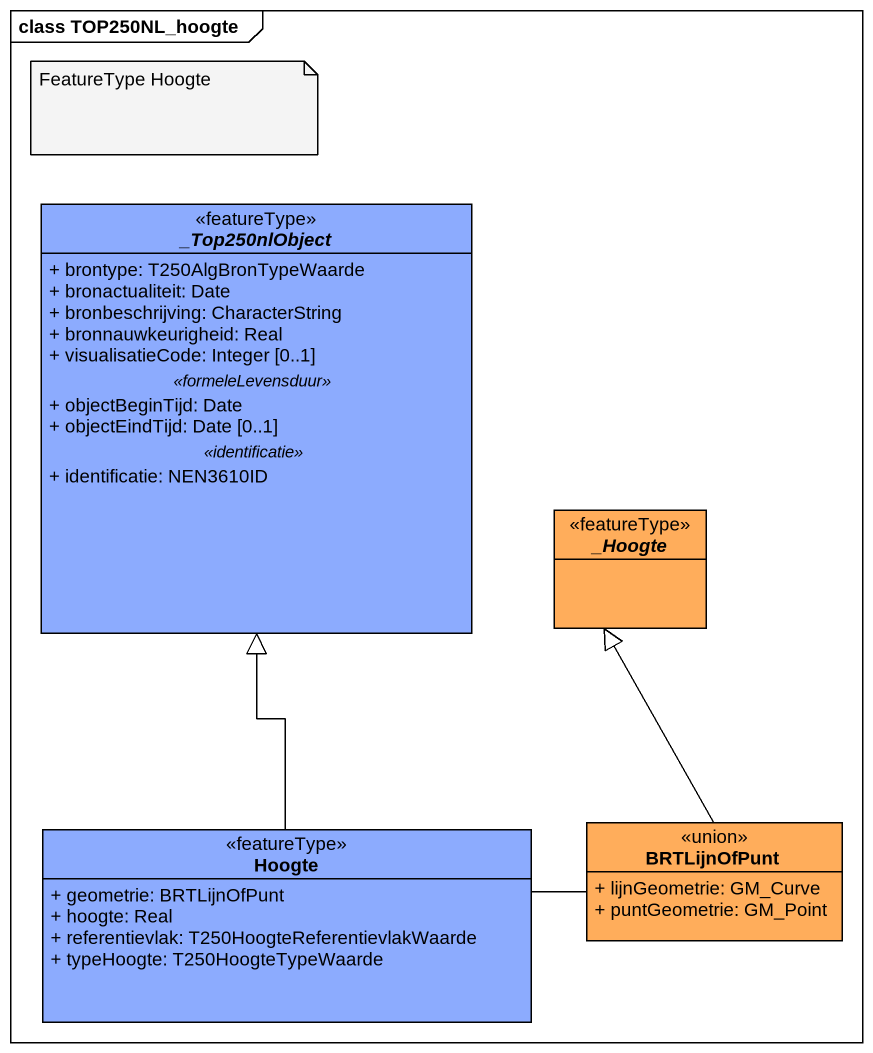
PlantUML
@startuml
mainframe class TOP250NL_hoogte
hide circle
hide empty members
skinparam classAttributeIconSize 0
abstract class "_Top250nlObject" as Top250nlObject <<featureType>> #8CABFE {
  + brontype: T250AlgBronTypeWaarde
  + bronactualiteit: Date
  + bronbeschrijving: CharacterString
  + bronnauwkeurigheid: Real
  + visualisatieCode: Integer [0..1]
  .. <<formeleLevensduur>> ..
  + objectBeginTijd: Date
  + objectEindTijd: Date [0..1]
  .. <<identificatie>> ..
  + identificatie: NEN3610ID
}
abstract class "_Hoogte" as Hoogte <<featureType>> #FFAD5B
class "Hoogte" as Hoogte_2 <<featureType>> #8CABFE {
  + geometrie: BRTLijnOfPunt
  + hoogte: Real
  + referentievlak: T250HoogteReferentievlakWaarde
  + typeHoogte: T250HoogteTypeWaarde
}
class BRTLijnOfPunt <<union>> #FFAD5B {
  + lijnGeometrie: GM_Curve
  + puntGeometrie: GM_Point
}
Hoogte_2 -up-|> Top250nlObject
Hoogte_2 -up-|> Hoogte
note as N1
  FeatureType Hoogte
end note
@enduml
